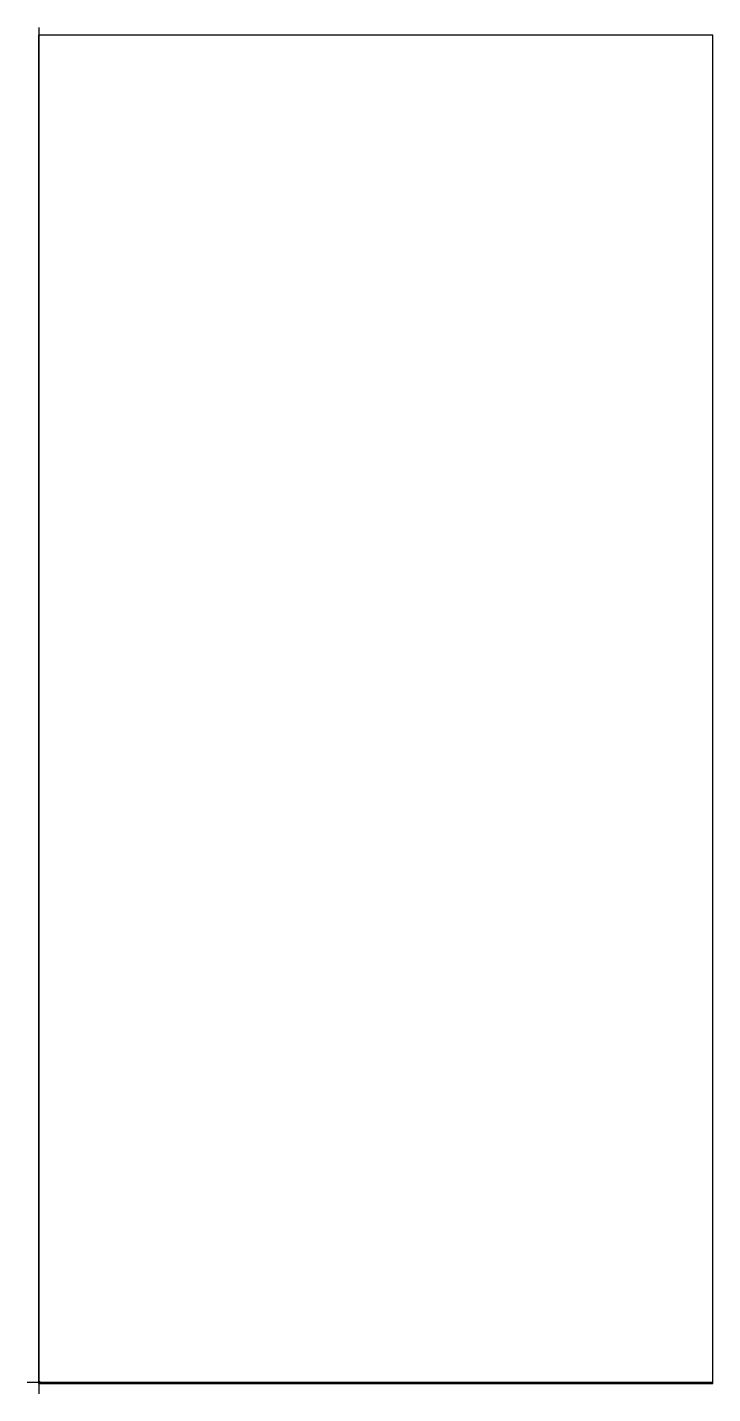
# Model space of a CAD drawing. Header units: millimetres. Extents: x 7538 to 8778, y 606 to 3078.
import ezdxf

# ---------------------------------------------------------------- set-up
doc = ezdxf.new("R2010")
doc.units = ezdxf.units.MM
doc.layers.add('0-标注', color=7, linetype='Continuous')
doc.layers.add('底板框实线', color=179, linetype='Continuous', lineweight=25)

msp = doc.modelspace()

# ---------------------------------------------------------------- linework, layer by layer
at = {"color": 1}
msp.add_lwpolyline([(7558.5, 624.1), (7561.7, 624.1), (7561.7, 627.3), (7558.5, 627.3)], close=True, dxfattribs=at)
at = {"layer": '0-标注'}
msp.add_lwpolyline([(7558.5, 624.1), (8778.5, 624.1), (8778.5, 3064.1), (7558.5, 3064.1)], close=True, dxfattribs=at)
at = {"layer": '底板框实线', "color": 3}
for p, q in [((7560.1, 605.7), (7560.1, 3078.3)), ((8778.5, 625.7), (7538.5, 625.7))]:
    msp.add_line(p, q, dxfattribs=at)

doc.saveas('drawing.dxf')
